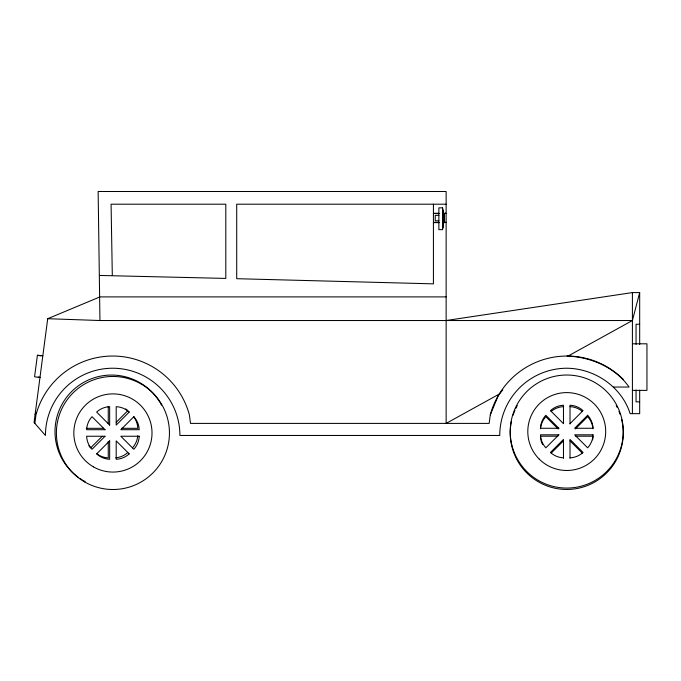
<?xml version="1.0" encoding="UTF-8"?>
<svg xmlns="http://www.w3.org/2000/svg" width="681" height="681" viewBox="0 0 681 681"><rect width="100%" height="100%" fill="white"/><g stroke="black" fill="none" stroke-linecap="round" stroke-linejoin="round"><path stroke-width="1.02" d="M446.14 296.899L99.954 296.899L47.713 318.708L34.05 422.484L45.44 435.465A67.24 67.24 0 0 1 112.68 368.225A67.24 67.24 0 0 1 179.912 435.465L499.752 435.465A67.24 67.24 0 0 1 566.992 368.225C594.76 368.574 621.71 386.834 630.112 413.656L639.68 413.656L639.68 390.179M34.85 423.395L35.965 414.908A79.413 79.413 0 0 1 189.386 414.908L190.501 423.395L489.162 423.395L490.277 414.908L498.211 395.755L502.799 389.779M442.505 229.65L444.327 218.746L442.505 207.85L438.87 207.85L438.87 229.65L442.505 229.65L442.505 207.85M442.505 229.284L444.327 218.746L442.505 208.216M442.505 228.195L444.327 218.746L442.505 209.305M442.505 226.458L444.327 218.746L442.505 211.042M567.869 356.163L632.411 320.521L639.68 292.583L632.411 292.583L446.14 320.521M442.505 224.202L444.327 218.746L442.505 213.298M35.08 414.678L35.88 412.737M442.505 221.572L444.327 218.746L442.505 215.928M102.184 436.3L90.616 447.868A20.43 20.43 0 0 1 88.888 445.714M116.247 422.246L127.815 410.677A20.43 20.43 0 0 0 125.662 408.949M570.014 423.642L583.03 410.634A20.43 20.43 0 0 0 570.014 405.246L570.014 424.016M551.184 453.12L563.476 440.837M575.36 428.945L587.652 416.653A20.43 20.43 0 0 1 592.981 428.749M499.709 393.805L446.14 423.395L446.14 191.497L98.141 191.497L99.954 320.521L632.411 320.521M446.14 204.198L236.707 204.198L236.707 278.699L433.422 283.858L433.422 204.198M433.422 213.272L438.726 213.272M442.965 213.272L446.14 213.272L444.327 213.553L444.327 222.627L446.14 222.346L442.965 222.346M433.422 213.553L439.373 213.553M438.87 215.366L435.236 215.366L435.236 220.814L438.87 220.814M442.505 218.746L444.327 218.746M433.422 222.346L438.726 222.346M433.422 222.627L439.373 222.627M99.588 275.447L225.803 278.418L225.803 204.198L111.08 204.198L112.305 275.447M639.68 324.241L636.045 324.241L636.045 344.407M632.411 343.803L646.95 343.803L646.95 390.375L632.411 390.375M613.394 387.046L629.082 387.046C615.147 367.212 590.759 356.955 566.992 356.052M639.68 401.85L636.045 401.85L636.045 390.034M86.249 428.315L103.631 428.315M121.473 428.315L137.826 428.315A20.43 20.43 0 0 0 133.621 416.712M557.824 436.206L540.442 436.206A20.43 20.43 0 0 0 540.748 438.956M575.666 436.206L593.04 436.206A20.43 20.43 0 0 1 592.564 439.858M47.713 318.708L99.954 320.521M42.818 355.882L37.412 355.167L34.569 376.789L39.975 377.495M37.387 355.354L40.996 355.822M38.196 377.078L40 377.317M558.122 428.945L545.839 416.653A20.43 20.43 0 0 0 540.501 428.749M570.014 440.837L582.306 453.12M639.68 292.583L639.68 344.552M632.411 292.583L632.411 413.656M570.014 458.211L570.014 439.441L583.03 452.448A20.43 20.43 0 0 1 570.014 457.845M563.476 458.211L563.476 439.441L550.461 452.448A20.43 20.43 0 0 0 563.476 457.845M108.253 406.31L108.253 423.684M108.253 441.526L108.253 457.879A20.43 20.43 0 0 1 96.651 453.682M490.277 414.908A79.413 79.413 0 0 1 623.149 379.308M85.099 481.552A56.523 56.523 0 0 1 83.269 480.539M82.367 480.003A56.523 56.523 0 0 1 79.703 478.292M77.966 477.066A56.523 56.523 0 0 1 73.471 389.787A56.523 56.523 0 0 1 159.95 402.42M160.478 403.322A56.523 56.523 0 0 1 161.499 405.161M137.766 435.772A20.43 20.43 0 0 1 132.437 447.868M127.815 452.49A20.43 20.43 0 0 1 115.719 457.828M621.6 419.326A56.523 56.523 0 0 1 567.801 489.452A56.523 56.523 0 0 1 511.414 421.377M513.048 415.282A56.523 56.523 0 0 1 514.938 410.328M515.823 408.396A56.523 56.523 0 0 1 517.279 405.587M616.211 405.587A56.523 56.523 0 0 1 617.199 407.451M618.961 411.307A56.523 56.523 0 0 1 620.102 414.286M570.014 406.642A20.43 20.43 0 0 1 582.34 411.418M542.612 444.574A20.43 20.43 0 0 1 540.927 439.858M551.15 411.418A20.43 20.43 0 0 1 563.476 406.642M105.027 436.249L92.012 449.264A20.43 20.43 0 0 1 86.623 436.249L105.027 436.249M129.203 412.073L116.196 425.08L116.196 406.685A20.43 20.43 0 0 1 129.203 412.073M109.65 440.879L96.642 453.887A20.43 20.43 0 0 0 109.65 459.275L109.65 440.879M133.834 416.695L120.818 429.711L139.222 429.711A20.43 20.43 0 0 0 133.834 416.695M558.846 434.81L545.839 447.826A20.43 20.43 0 0 1 540.442 434.81L558.846 434.81M587.652 415.257L574.645 428.272L593.04 428.272A20.43 20.43 0 0 0 587.652 415.257M558.846 428.272L540.442 428.272A20.43 20.43 0 0 1 545.839 415.257L558.846 428.272M105.027 429.711L86.623 429.711A20.43 20.43 0 0 1 92.012 416.695L105.027 429.711M593.04 434.81L574.645 434.81L587.652 447.826A20.43 20.43 0 0 0 593.04 434.81M139.222 436.249L120.818 436.249L133.834 449.264A20.43 20.43 0 0 0 139.222 436.249M563.476 423.642L550.461 410.634A20.43 20.43 0 0 1 563.476 405.246L563.476 423.642M109.65 425.08L96.642 412.073A20.43 20.43 0 0 1 109.65 406.685L109.65 425.08M129.203 453.887L116.196 440.879L116.196 459.275A20.43 20.43 0 0 0 129.203 453.887M538.484 480.497A56.523 56.523 0 0 0 623.268 431.541A56.523 56.523 0 0 0 538.484 382.594A56.523 56.523 0 0 0 538.484 480.497M539.207 459.079A38.945 38.945 0 0 0 604.362 441.62A38.945 38.945 0 0 0 556.666 393.924A38.945 38.945 0 0 0 539.207 459.079M84.665 481.935A56.523 56.523 0 0 0 169.45 432.98A56.523 56.523 0 0 0 84.665 384.033A56.523 56.523 0 0 0 84.665 481.935M93.374 466.834A39.098 39.098 0 0 0 152.016 432.98A39.098 39.098 0 0 0 93.374 399.126A39.098 39.098 0 0 0 93.374 466.834"/></g></svg>
